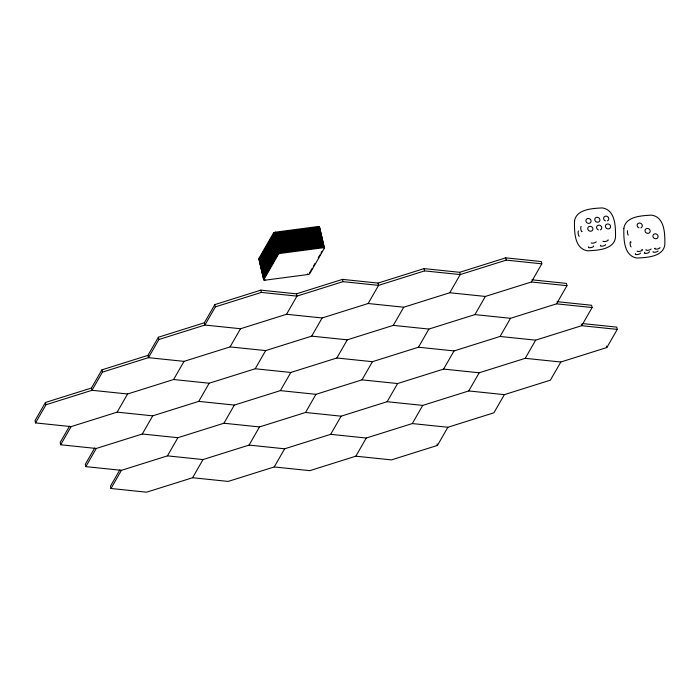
<?xml version="1.0" encoding="UTF-8"?>
<svg xmlns="http://www.w3.org/2000/svg" width="700" height="700" viewBox="0 0 700 700"><rect width="100%" height="100%" fill="white"/><g stroke="black" fill="none" stroke-linecap="round" stroke-linejoin="round"><path stroke-width="1.05" d="M35.534 422.914L45.964 404.757L91.998 390.294L102.428 372.129L148.452 357.665L158.891 339.509L204.916 325.045L240.511 328.738L286.536 314.274L322.123 317.975L368.148 303.511L403.743 307.213L449.767 292.749L485.354 296.441L531.379 281.977L541.817 263.821L541.293 261.546L505.698 257.845L459.673 272.309L424.086 268.616L378.061 283.071L342.466 279.379L296.441 293.842L260.855 290.141L214.83 304.605L204.391 322.77L158.366 337.234L147.928 355.39L101.902 369.854L91.464 388.019L45.439 402.474L35 420.639L35.534 422.914L71.12 426.615L117.145 412.151L152.731 415.844L198.756 401.38L234.351 405.081L280.376 390.618L315.963 394.319L361.988 379.855L397.582 383.547L443.608 369.084L479.194 372.785L525.219 358.321L560.814 362.014L606.839 347.55L617.278 329.394L616.744 327.119L582.234 323.531M69.545 426.151L60.156 442.496L60.681 444.771L96.267 448.472L142.301 434.009L177.888 437.701L223.912 423.238L259.499 426.939L305.524 412.475L341.119 416.176L387.144 401.713L422.73 405.405L468.755 390.941L504.35 394.642L550.375 380.179L560.814 362.014M60.681 444.771L71.12 426.615M94.701 448.009L85.304 464.354L85.837 466.629L121.424 470.33L167.449 455.866L203.035 459.559L249.06 445.095L284.655 448.796L330.68 434.332L366.266 438.034L412.291 423.57L447.886 427.262L493.911 412.799L504.35 394.642M85.837 466.629L96.267 448.472M117.145 412.151L127.584 393.986L173.609 379.523L209.195 383.224L255.22 368.76L290.815 372.461L336.84 357.998L372.426 361.69L418.451 347.226L454.046 350.928L500.071 336.464L535.657 340.156L581.683 325.692L617.278 329.394M119.849 469.866L110.46 486.211L110.985 488.486L146.571 492.188L192.605 477.724L228.191 481.416L274.216 466.952L309.803 470.654L355.828 456.19L391.422 459.891L437.447 445.428L447.886 427.262M110.985 488.486L121.424 470.33M142.301 434.009L152.731 415.844M173.609 379.523L184.048 361.366L230.072 346.902L265.659 350.595L311.684 336.14L347.279 339.832L393.304 325.369L428.89 329.07L474.915 314.606L510.51 318.299L556.535 303.835L592.121 307.536L591.596 305.261L557.077 301.674M541.817 263.821L506.231 260.12L460.206 274.584L424.611 270.891L378.586 285.355L343 281.654L296.975 296.118L261.38 292.416L215.355 306.88L204.916 325.045L204.391 322.77M258.825 258.545L273.516 232.969A1.645 0.534 -13.1 0 1 275.441 232.155L318.238 226.502A1.645 0.534 -13.1 0 1 319.463 226.905L324.406 248.15L309.706 273.726A1.645 0.534 -13.1 0 1 307.79 274.54L264.985 280.184A1.645 0.534 -13.1 0 1 263.769 279.79L258.825 258.545A1.645 0.534 -13.1 0 0 259.306 258.965M263.769 279.79L278.469 254.214A1.645 0.534 -13.1 0 1 280.385 253.4L323.181 247.756A1.645 0.534 -13.1 0 1 324.406 248.15M167.449 455.866L177.888 437.701M198.756 401.38L209.195 383.224M230.072 346.902L240.511 328.738M309.531 272.974L312.252 268.231M313.346 266.341L314.974 263.498M318.246 257.81L319.874 254.975M320.967 253.076L322.053 251.186M192.605 477.724L203.035 459.559M223.912 423.238L234.351 405.081M255.22 368.76L265.659 350.595M286.536 314.274L296.975 296.118L296.441 293.842M249.06 445.095L259.499 426.939M280.376 390.618L290.815 372.461M311.684 336.14L322.123 317.975M274.216 466.952L284.655 448.796M305.524 412.475L315.963 394.319M336.84 357.998L347.279 339.832M368.148 303.511L378.586 285.355L378.061 283.071M330.68 434.332L341.119 416.176M361.988 379.855L372.426 361.69M393.304 325.369L403.743 307.213M355.828 456.19L366.266 438.034M387.144 401.713L397.582 383.547M418.451 347.226L428.89 329.07M449.767 292.749L460.206 274.584L459.673 272.309M412.291 423.57L422.73 405.405M443.608 369.084L454.046 350.928M474.915 314.606L485.354 296.441M468.755 390.941L479.194 372.785M500.071 336.464L510.51 318.299M525.219 358.321L535.657 340.156M556.535 303.835L566.974 285.679L566.44 283.404L531.93 279.816M592.121 307.536L581.683 325.692L581.332 324.179M531.379 281.977L566.974 285.679M184.048 361.366L148.452 357.665L147.928 355.39M127.584 393.986L91.998 390.294L91.464 388.019M606.48 346.036L606.839 347.55M505.698 257.845L506.231 260.12M424.086 268.616L424.611 270.891M437.098 443.905L437.447 445.428M342.466 279.379L343 281.654M318.238 226.502L323.181 247.756M307.615 273.779L307.79 274.54M275.441 232.155L280.385 253.4M273.516 232.969L278.469 254.214M264.81 279.431L264.985 280.184M260.855 290.141L261.38 292.416M214.83 304.605L215.355 306.88M158.366 337.234L158.891 339.509M101.902 369.854L102.428 372.129M45.439 402.474L45.964 404.757M319.637 227.666A1.645 0.534 -13.1 0 0 318.412 227.264L275.616 232.907A1.645 0.534 -13.1 0 0 273.7 233.721L259 259.297A1.645 0.534 -13.1 0 0 259.481 259.717M319.812 228.419A1.645 0.534 -13.1 0 0 318.596 228.025L275.791 233.669A1.645 0.534 -13.1 0 0 273.875 234.483L259.175 260.059A1.645 0.534 -13.1 0 0 259.385 260.426M319.996 229.18A1.645 0.534 -13.1 0 0 318.771 228.786L275.966 234.43A1.645 0.534 -13.1 0 0 274.05 235.244L259.35 260.82A1.645 0.534 -13.1 0 0 260.181 261.249M320.171 229.941A1.645 0.534 -13.1 0 0 318.946 229.539L276.141 235.191A1.645 0.534 -13.1 0 0 274.225 235.996L259.525 261.572A1.645 0.534 -13.1 0 0 260.015 262.001M320.346 230.703A1.645 0.534 -13.1 0 0 319.121 230.3L276.325 235.944A1.645 0.534 -13.1 0 0 274.4 236.757L259.7 262.334A1.645 0.534 -13.1 0 0 259.919 262.701M320.521 231.455A1.645 0.534 -13.1 0 0 319.296 231.061L276.5 236.705A1.645 0.534 -13.1 0 0 274.584 237.519L259.884 263.095A1.645 0.534 -13.1 0 0 260.094 263.463M320.696 232.216A1.645 0.534 -13.1 0 0 319.48 231.822L276.675 237.466A1.645 0.534 -13.1 0 0 274.759 238.28L260.059 263.856A1.645 0.534 -13.1 0 0 260.89 264.285M320.88 232.977A1.645 0.534 -13.1 0 0 319.655 232.575L276.85 238.227A1.645 0.534 -13.1 0 0 274.934 239.032L260.234 264.609A1.645 0.534 -13.1 0 0 260.715 265.029M321.055 233.739A1.645 0.534 -13.1 0 0 319.83 233.336L277.025 238.98A1.645 0.534 -13.1 0 0 275.109 239.794L260.409 265.37A1.645 0.534 -13.1 0 0 260.627 265.738M321.23 234.491A1.645 0.534 -13.1 0 0 320.005 234.098L277.209 239.741A1.645 0.534 -13.1 0 0 275.284 240.555L260.584 266.131A1.645 0.534 -13.1 0 0 260.803 266.499M321.405 235.252A1.645 0.534 -13.1 0 0 320.18 234.85L277.384 240.502A1.645 0.534 -13.1 0 0 275.459 241.316L260.767 266.892A1.645 0.534 -13.1 0 0 261.59 267.321M321.58 236.014A1.645 0.534 -13.1 0 0 320.355 235.611L277.559 241.255A1.645 0.534 -13.1 0 0 275.642 242.069L260.942 267.645A1.645 0.534 -13.1 0 0 261.424 268.065M321.755 236.766A1.645 0.534 -13.1 0 0 320.539 236.373L277.734 242.016A1.645 0.534 -13.1 0 0 275.817 242.83L261.118 268.406A1.645 0.534 -13.1 0 0 261.328 268.774M321.939 237.527A1.645 0.534 -13.1 0 0 320.714 237.134L277.909 242.777A1.645 0.534 -13.1 0 0 275.993 243.591L261.293 269.168A1.645 0.534 -13.1 0 0 261.511 269.535M322.114 238.289A1.645 0.534 -13.1 0 0 320.889 237.886L278.084 243.539A1.645 0.534 -13.1 0 0 276.168 244.344L261.467 269.92A1.645 0.534 -13.1 0 0 262.299 270.358M322.289 239.05A1.645 0.534 -13.1 0 0 321.064 238.648L278.267 244.291A1.645 0.534 -13.1 0 0 276.342 245.105L261.651 270.681A1.645 0.534 -13.1 0 0 262.132 271.101M322.464 239.803A1.645 0.534 -13.1 0 0 321.239 239.409L278.442 245.053A1.645 0.534 -13.1 0 0 276.526 245.866L261.826 271.442A1.645 0.534 -13.1 0 0 262.036 271.81M322.639 240.564A1.645 0.534 -13.1 0 0 321.422 240.17L278.618 245.814A1.645 0.534 -13.1 0 0 276.701 246.627L262.001 272.204A1.645 0.534 -13.1 0 0 262.211 272.571M322.822 241.325A1.645 0.534 -13.1 0 0 321.598 240.922L278.793 246.575A1.645 0.534 -13.1 0 0 276.876 247.38L262.176 272.956A1.645 0.534 -13.1 0 0 263.007 273.394M322.998 242.078A1.645 0.534 -13.1 0 0 321.773 241.684L278.967 247.328A1.645 0.534 -13.1 0 0 277.051 248.141L262.351 273.717A1.645 0.534 -13.1 0 0 262.841 274.137M323.172 242.839A1.645 0.534 -13.1 0 0 321.947 242.445L279.151 248.089A1.645 0.534 -13.1 0 0 277.226 248.902L262.526 274.479A1.645 0.534 -13.1 0 0 262.745 274.846M323.348 243.6A1.645 0.534 -13.1 0 0 322.123 243.197L279.326 248.85A1.645 0.534 -13.1 0 0 277.401 249.664L262.71 275.24A1.645 0.534 -13.1 0 0 262.92 275.608M323.523 244.361A1.645 0.534 -13.1 0 0 322.297 243.959L279.501 249.602A1.645 0.534 -13.1 0 0 277.585 250.416L262.885 275.993A1.645 0.534 -13.1 0 0 263.707 276.43M323.697 245.114A1.645 0.534 -13.1 0 0 322.481 244.72L279.676 250.364A1.645 0.534 -13.1 0 0 277.76 251.178L263.06 276.754A1.645 0.534 -13.1 0 0 263.541 277.174M323.881 245.875A1.645 0.534 -13.1 0 0 322.656 245.481L279.851 251.125A1.645 0.534 -13.1 0 0 277.935 251.939L263.235 277.515A1.645 0.534 -13.1 0 0 263.454 277.882M324.056 246.636A1.645 0.534 -13.1 0 0 322.831 246.234L280.026 251.886A1.645 0.534 -13.1 0 0 278.11 252.691L263.41 278.267A1.645 0.534 -13.1 0 0 263.629 278.635M324.231 247.398A1.645 0.534 -13.1 0 0 323.006 246.995L280.21 252.639A1.645 0.534 -13.1 0 0 278.285 253.453L263.594 279.029A1.645 0.534 -13.1 0 0 264.416 279.457M631.129 246.907A2.651 0.726 82.5 0 1 630.227 244.615A2.651 0.726 82.5 0 1 630.35 241.868M630.91 241.894A2.651 0.726 82.5 0 1 631.111 242.244M628.233 235.174A2.651 0.726 82.5 0 1 627.532 230.659M637.184 225.855A2.651 2.397 29.9 0 1 638.925 223.116A2.651 2.397 29.9 0 1 642.101 224.77A2.651 2.397 29.9 0 1 640.911 227.789M638.942 227.797A2.651 2.397 29.9 0 1 637.42 226.476M645.312 231.849A2.651 2.397 29.9 0 1 647.483 228.436A2.651 2.397 29.9 0 1 650.003 232.024A2.651 2.397 29.9 0 1 645.706 232.409M654.115 238.236A2.651 2.397 29.9 0 1 653.441 234.623A2.651 2.397 29.9 0 1 657.247 234.605A2.651 2.397 29.9 0 1 657.256 238.219M656.705 238.543A2.651 2.397 29.9 0 1 654.727 238.551M642.233 250.119A2.651 0.857 -13.1 0 1 639.485 251.379A2.651 0.857 -13.1 0 1 637.122 251.029M641.891 249.532A2.651 0.857 -13.1 0 1 642.294 249.882M651.079 248.955A2.651 0.857 -13.1 0 1 647.999 250.259A2.651 0.857 -13.1 0 1 646.03 249.62M640.491 253.015A2.651 0.857 -13.1 0 1 637.35 254.564A2.651 0.857 -13.1 0 1 635.609 253.654M649.224 251.65A2.651 0.857 -13.1 0 1 647.535 253.094A2.651 0.857 -13.1 0 1 644.289 253.199M644.464 252.49A2.651 0.857 -13.1 0 1 644.849 252.219M658.131 250.924A2.651 0.857 -13.1 0 1 655.043 252.227A2.651 0.857 -13.1 0 1 653.082 251.589M659.986 247.546A2.651 0.857 -13.1 0 1 657.519 248.973A2.651 0.857 -13.1 0 1 654.824 248.693M654.876 248.456A2.651 0.857 -13.1 0 1 655.113 248.194M582.111 231.464A2.651 0.726 82.5 0 1 580.913 229.67A2.651 0.726 82.5 0 1 581.14 226.415M579.303 236.233A2.651 0.726 82.5 0 1 578.209 233.931A2.651 0.726 82.5 0 1 578.497 231.017M605.544 244.58A2.651 0.857 -13.1 0 1 602.394 246.129A2.651 0.857 -13.1 0 1 600.661 245.227M593.477 245.954A2.651 0.857 -13.1 0 1 590.782 247.651A2.651 0.857 -13.1 0 1 588.718 246.803M608.072 239.776A2.651 0.857 -13.1 0 1 606.051 241.325A2.651 0.857 -13.1 0 1 603.015 241.124M585.97 221.252A2.651 2.397 29.9 0 1 588.376 218.461A2.651 2.397 29.9 0 1 591.062 221.445A2.651 2.397 29.9 0 1 587.72 223.204M587.108 222.889A2.651 2.397 29.9 0 1 586.197 221.874M596.181 241.797A2.651 0.857 -13.1 0 1 593.766 242.979A2.651 0.857 -13.1 0 1 591.185 242.9M595.053 220.71A2.651 2.397 29.9 0 1 597.222 217.298A2.651 2.397 29.9 0 1 599.734 220.885A2.651 2.397 29.9 0 1 595.438 221.261M588.026 229.731A2.651 2.397 29.9 0 1 590.205 226.319A2.651 2.397 29.9 0 1 592.716 229.906A2.651 2.397 29.9 0 1 588.42 230.291M598.395 229.889A2.651 2.397 29.9 0 1 596.986 226.126A2.651 2.397 29.9 0 1 601.072 226.1A2.651 2.397 29.9 0 1 600.372 229.88M606.637 228.41A2.651 2.397 29.9 0 1 605.964 224.787A2.651 2.397 29.9 0 1 609.761 224.77A2.651 2.397 29.9 0 1 609.77 228.392M609.219 228.716A2.651 2.397 29.9 0 1 607.25 228.725M605.421 220.867A2.651 2.397 29.9 0 1 604.004 217.096A2.651 2.397 29.9 0 1 608.09 217.079A2.651 2.397 29.9 0 1 607.39 220.859M574.481 221.331C574.35 231.884 574.394 248.719 587.65 250.828C597.17 250.311 613.891 249.786 615.492 237.422C615.624 226.87 615.571 210.026 602.324 207.918C592.795 208.434 576.082 208.968 574.481 221.331M623.831 228.541C623.7 239.094 623.744 255.929 637 258.046C646.52 257.53 663.241 256.996 664.843 244.632C664.974 234.08 664.921 217.245 651.674 215.136C642.145 215.653 625.433 216.178 623.831 228.541"/></g></svg>
